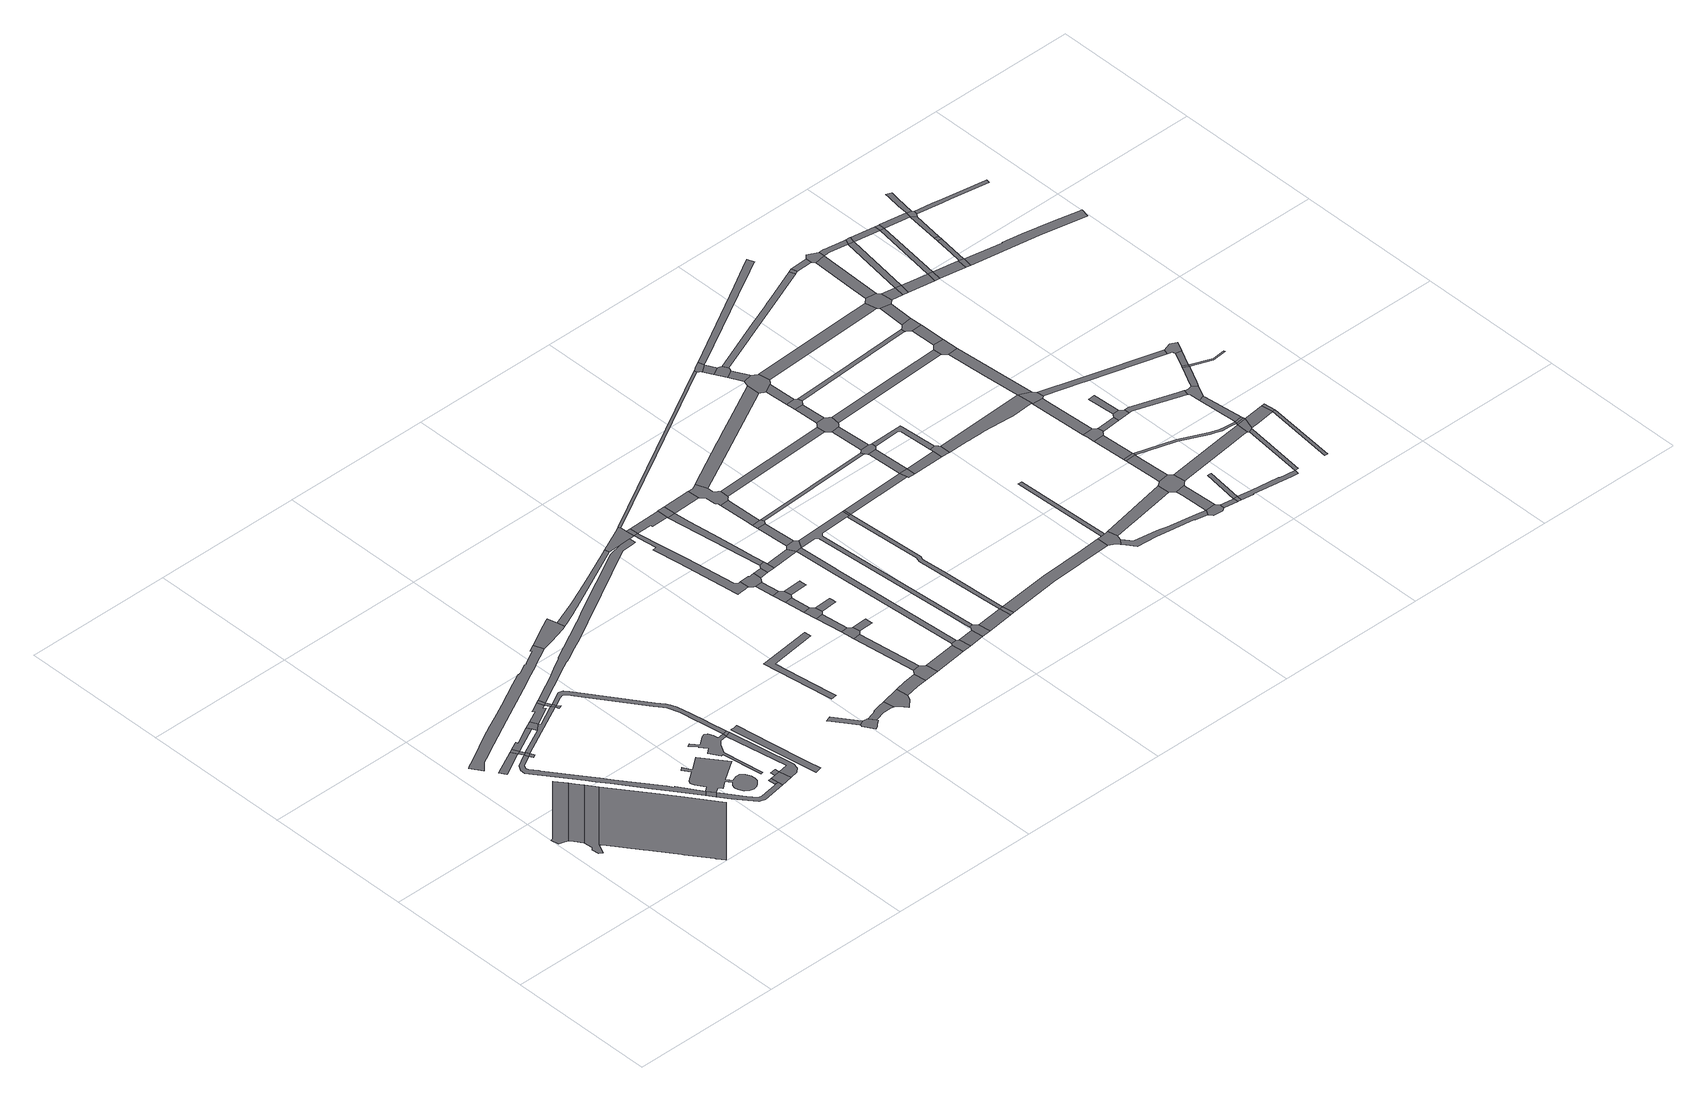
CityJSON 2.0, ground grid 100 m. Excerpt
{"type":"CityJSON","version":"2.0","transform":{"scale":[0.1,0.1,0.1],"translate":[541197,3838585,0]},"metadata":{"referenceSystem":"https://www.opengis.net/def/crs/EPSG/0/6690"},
"CityObjects":{
"road1":{"type":"Road","attributes":{"function":"2","RoadStructureAttribute.sectionType":"1"},"geometry":[{"type":"MultiSurface","lod":"1","boundaries":[[[0,1,2,3,4,5,6,7]]]}]},
"road2":{"type":"Road","attributes":{"function":"2","RoadStructureAttribute.sectionType":"1"},"geometry":[{"type":"MultiSurface","lod":"1","boundaries":[[[8,7,6,9,10,11]]]}]},
"road3":{"type":"Road","geometry":[{"type":"MultiSurface","lod":"1","boundaries":[[[11,10,12,13,14,15,16,17,18,19]]]}]},
"road4":{"type":"Road","attributes":{"function":"2"},"geometry":[{"type":"MultiSurface","lod":"1","boundaries":[[[20,21,22,19,18,23,24,25,26,27,28,29,30,31,32,33,34,35]]]}]},
"road5":{"type":"Road","attributes":{"RoadStructureAttribute.sectionType":"1"},"geometry":[{"type":"MultiSurface","lod":"1","boundaries":[[[36,37,38,39,40]]]}]},
"road6":{"type":"Road","geometry":[{"type":"MultiSurface","lod":"1","boundaries":[[[41,36,40,42]]]}]},
"road7":{"type":"Road","attributes":{"RoadStructureAttribute.sectionType":"1"},"geometry":[{"type":"MultiSurface","lod":"1","boundaries":[[[42,40,43,44]]]}]},
"road8":{"type":"Road","geometry":[{"type":"MultiSurface","lod":"1","boundaries":[[[44,43,45,46]]]}]},
"road9":{"type":"Road","geometry":[{"type":"MultiSurface","lod":"1","boundaries":[[[47,48,46,45]]]}]},
"road10":{"type":"Road","attributes":{"RoadStructureAttribute.sectionType":"1"},"geometry":[{"type":"MultiSurface","lod":"1","boundaries":[[[43,49,50,51,52,53,54,55,56,57,58,59,60,61,62,63,64,65,66,67,68,69,70,45]]]}]},
"road11":{"type":"Road","attributes":{"RoadStructureAttribute.sectionType":"1"},"geometry":[{"type":"MultiSurface","lod":"1","boundaries":[[[71,72,73,74,75,41,42,76,77]]]}]},
"road12":{"type":"Road","geometry":[{"type":"MultiSurface","lod":"1","boundaries":[[[59,58,78,79]]]}]},
"road13":{"type":"Road","geometry":[{"type":"MultiSurface","lod":"1","boundaries":[[[80,81,82,83,44,46,84]]]}]},
"road14":{"type":"Road","geometry":[{"type":"MultiSurface","lod":"1","boundaries":[[[85,71,77,83,82]]]}]},
"road15":{"type":"Road","attributes":{"RoadStructureAttribute.sectionType":"1"},"geometry":[{"type":"MultiSurface","lod":"1","boundaries":[[[86,87,88,89,90,91,92,93,94,95,96,97,98,99,100,101,102,103,104,105,106,107,108,109,110,111,112,113,114,115,116,117,118,119,120,121,122]]]}]},
"road16":{"type":"Road","attributes":{"RoadStructureAttribute.sectionType":"1"},"geometry":[{"type":"MultiSurface","lod":"1","boundaries":[[[123,124,125,126,127,128,129,130,85,82,131,132,133]]]}]},
"road17":{"type":"Road","attributes":{"RoadStructureAttribute.sectionType":"1"},"geometry":[{"type":"MultiSurface","lod":"1","boundaries":[[[134,135,136,79,78,137,138,139,140,141]]]}]},
"road18":{"type":"Road","geometry":[{"type":"MultiSurface","lod":"1","boundaries":[[[142,143,144,145,146,147,148,149,150,151,152,153,154,155,156,157,158,159,160,161,162,163,164,165,166,167,168,169,170,171,172,59,79]]]}]},
"road19":{"type":"Road","geometry":[{"type":"MultiSurface","lod":"1","boundaries":[[[173,123,133,174]]]}]},
"road20":{"type":"Road","attributes":{"RoadStructureAttribute.sectionType":"1"},"geometry":[{"type":"MultiSurface","lod":"1","boundaries":[[[174,133,80,175]]]}]},
"road21":{"type":"Road","geometry":[{"type":"MultiSurface","lod":"1","boundaries":[[[175,80,84,176]]]}]},
"road22":{"type":"Road","geometry":[{"type":"MultiSurface","lod":"1","boundaries":[[[177,178,176,84]]]}]},
"road23":{"type":"Road","geometry":[{"type":"MultiSurface","lod":"1","boundaries":[[[179,180,181,141]]]}]},
"road24":{"type":"Road","geometry":[{"type":"MultiSurface","lod":"1","boundaries":[[[182,183,179,141,140,184]]]}]},
"road25":{"type":"Road","geometry":[{"type":"MultiSurface","lod":"1","boundaries":[[[185,186,187,188,189,190,191,192,193,194,195,196,197,198,199,200,201,202,203,204,205,206]]]}]},
"road26":{"type":"Road","geometry":[{"type":"MultiSurface","lod":"1","boundaries":[[[207,208,183,182]]]}]},
"road27":{"type":"Road","attributes":{"RoadStructureAttribute.sectionType":"1"},"geometry":[{"type":"MultiSurface","lod":"1","boundaries":[[[209,210,211,212,213,214,215,216,217,218,219,220,175,176,221,222,223,224,225,226,227,228,229,230,231,232,206,233]]]}]},
"road28":{"type":"Road","attributes":{"RoadStructureAttribute.sectionType":"1"},"geometry":[{"type":"MultiSurface","lod":"1","boundaries":[[[234,235,236,237,205,238,182,184]]]}]},
"road29":{"type":"Road","geometry":[{"type":"MultiSurface","lod":"1","boundaries":[[[233,206,205,237]]]}]},
"road30":{"type":"Road","attributes":{"RoadStructureAttribute.sectionType":"1"},"geometry":[{"type":"MultiSurface","lod":"1","boundaries":[[[239,240,241,242,243,244,245,246]]]}]},
"road31":{"type":"Road","geometry":[{"type":"MultiSurface","lod":"1","boundaries":[[[247,248,249,250,251,252,86,122,253,254,255,256,257]]]}]},
"road32":{"type":"Road","geometry":[{"type":"MultiSurface","lod":"1","boundaries":[[[258,259,260,261,262,263,264]]]}]},
"road33":{"type":"Road","attributes":{"RoadStructureAttribute.sectionType":"1"},"geometry":[{"type":"MultiSurface","lod":"1","boundaries":[[[265,266,267,268,269,270,271,272,273,274,275,276,277,278,279,280,281,282,283,284,285,286,287,288,289,290,291,292,293,294,295,296,297,298,299,300,173,174]]]}]},
"road34":{"type":"Road","geometry":[{"type":"MultiSurface","lod":"1","boundaries":[[[301,302,303,264,263,304,305,306,307,308,309,310,311]]]}]},
"road35":{"type":"Road","attributes":{"RoadStructureAttribute.sectionType":"1"},"geometry":[{"type":"MultiSurface","lod":"1","boundaries":[[[312,313,314,315,311,310,316,317,318,319,320]]]}]},
"road36":{"type":"Road","attributes":{"RoadStructureAttribute.sectionType":"1"},"geometry":[{"type":"MultiSurface","lod":"1","boundaries":[[[321,322,323,324,325,257,256,326,327,328,329,330]]]}]},
"road37":{"type":"Road","geometry":[{"type":"MultiSurface","lod":"1","boundaries":[[[331,312,320,332,333,334,335,336,337]]]}]},
"road38":{"type":"Road","geometry":[{"type":"MultiSurface","lod":"1","boundaries":[[[338,339,340,341,342,343,344,345,346]]]}]},
"road39":{"type":"Road","attributes":{"RoadStructureAttribute.sectionType":"1"},"geometry":[{"type":"MultiSurface","lod":"1","boundaries":[[[347,348,331,337,349,350]]]}]},
"road40":{"type":"Road","geometry":[{"type":"MultiSurface","lod":"1","boundaries":[[[351,352,347,350,353,354]]]}]},
"road41":{"type":"Road","attributes":{"RoadStructureAttribute.sectionType":"1"},"geometry":[{"type":"MultiSurface","lod":"1","boundaries":[[[355,356,352,351]]]}]},
"road42":{"type":"Road","geometry":[{"type":"MultiSurface","lod":"1","boundaries":[[[357,358,356,355,359,360]]]}]},
"road43":{"type":"Road","attributes":{"RoadStructureAttribute.sectionType":"1"},"geometry":[{"type":"MultiSurface","lod":"1","boundaries":[[[361,362,358,357]]]}]},
"road44":{"type":"Road","geometry":[{"type":"MultiSurface","lod":"1","boundaries":[[[363,364,321,330,284,283,365,366,367,368,369]]]}]},
"road45":{"type":"Road","geometry":[{"type":"MultiSurface","lod":"1","boundaries":[[[370,371,362,361,372,373]]]}]},
"road46":{"type":"Road","attributes":{"RoadStructureAttribute.sectionType":"1"},"geometry":[{"type":"MultiSurface","lod":"1","boundaries":[[[374,375,371,370]]]}]},
"road47":{"type":"Road","attributes":{"RoadStructureAttribute.sectionType":"1"},"geometry":[{"type":"MultiSurface","lod":"1","boundaries":[[[376,354,353,377]]]}]},
"road48":{"type":"Road","geometry":[{"type":"MultiSurface","lod":"1","boundaries":[[[378,379,375,374,380,381]]]}]},
"road49":{"type":"Road","geometry":[{"type":"MultiSurface","lod":"1","boundaries":[[[382,383,384,360,359]]]}]},
"road50":{"type":"Road","attributes":{"RoadStructureAttribute.sectionType":"1"},"geometry":[{"type":"MultiSurface","lod":"1","boundaries":[[[385,386,387,388,389,390,391,392,366,393,394,395,396,397,398,399,400,401,402,403,404,405,406,407]]]}]},
"road51":{"type":"Road","attributes":{"RoadStructureAttribute.sectionType":"1"},"geometry":[{"type":"MultiSurface","lod":"1","boundaries":[[[408,409,379,378]]]}]},
"road52":{"type":"Road","geometry":[{"type":"MultiSurface","lod":"1","boundaries":[[[410,411,407,406,412,413,409,408,414,415]]]}]},
"road53":{"type":"Road","geometry":[{"type":"MultiSurface","lod":"1","boundaries":[[[416,417,418,373,372]]]}]},
"road54":{"type":"Road","geometry":[{"type":"MultiSurface","lod":"1","boundaries":[[[419,367,366,392]]]}]},
"road55":{"type":"Road","geometry":[{"type":"MultiSurface","lod":"1","boundaries":[[[420,421,422,381,380]]]}]},
"road56":{"type":"Road","attributes":{"RoadStructureAttribute.sectionType":"1"},"geometry":[{"type":"MultiSurface","lod":"1","boundaries":[[[423,415,414,424]]]}]},
"road57":{"type":"Road","geometry":[{"type":"MultiSurface","lod":"1","boundaries":[[[425,426,376,377,427,428]]]}]},
"road58":{"type":"Road","geometry":[{"type":"MultiSurface","lod":"1","boundaries":[[[429,430,431,432,433,423,424,434,435]]]}]},
"road59":{"type":"Road","attributes":{"RoadStructureAttribute.sectionType":"1"},"geometry":[{"type":"MultiSurface","lod":"1","boundaries":[[[436,437,419,392,438,439,440,441]]]}]},
"road60":{"type":"Road","attributes":{"RoadStructureAttribute.sectionType":"1"},"geometry":[{"type":"MultiSurface","lod":"1","boundaries":[[[442,428,427,443]]]}]},
"road61":{"type":"Road","attributes":{"RoadStructureAttribute.sectionType":"1"},"geometry":[{"type":"MultiSurface","lod":"1","boundaries":[[[444,445,446,447,448,449,450,451,431,430]]]}]},
"road62":{"type":"Road","attributes":{"RoadStructureAttribute.sectionType":"1"},"geometry":[{"type":"MultiSurface","lod":"1","boundaries":[[[452,453,454,455,456,426,425]]]}]},
"road63":{"type":"Road","attributes":{"RoadStructureAttribute.sectionType":"1"},"geometry":[{"type":"MultiSurface","lod":"1","boundaries":[[[457,458,435,434,455]]]}]},
"road64":{"type":"Road","geometry":[{"type":"MultiSurface","lod":"1","boundaries":[[[459,460,461,462,463,442,443,464,465]]]}]},
"road65":{"type":"Road","geometry":[{"type":"MultiSurface","lod":"1","boundaries":[[[466,436,441,449,448]]]}]},
"road66":{"type":"Road","geometry":[{"type":"MultiSurface","lod":"1","boundaries":[[[467,468,457,455,454,469]]]}]},
"road67":{"type":"Road","attributes":{"RoadStructureAttribute.sectionType":"1"},"geometry":[{"type":"MultiSurface","lod":"1","boundaries":[[[470,465,464,471]]]}]},
"road68":{"type":"Road","attributes":{"RoadStructureAttribute.sectionType":"1"},"geometry":[{"type":"MultiSurface","lod":"1","boundaries":[[[472,466,448,473,474]]]}]},
"road69":{"type":"Road","attributes":{"RoadStructureAttribute.sectionType":"1"},"geometry":[{"type":"MultiSurface","lod":"1","boundaries":[[[475,476,468,467]]]}]},
"road70":{"type":"Road","attributes":{"RoadStructureAttribute.sectionType":"1"},"geometry":[{"type":"MultiSurface","lod":"1","boundaries":[[[477,469,454,478,479,461,460,480,481,482,483,484]]]}]},
"road71":{"type":"Road","geometry":[{"type":"MultiSurface","lod":"1","boundaries":[[[485,486,487,476,475,488,489]]]}]},
"road72":{"type":"Road","attributes":{"RoadStructureAttribute.sectionType":"1"},"geometry":[{"type":"MultiSurface","lod":"1","boundaries":[[[490,491,492,493,487,486]]]}]},
"road73":{"type":"Road","geometry":[{"type":"MultiSurface","lod":"1","boundaries":[[[494,470,471,495]]]}]},
"road74":{"type":"Road","geometry":[{"type":"MultiSurface","lod":"1","boundaries":[[[496,497,498,472,474,499,500,501,502,503,492,491,504,505,506,507,508,509,510]]]}]},
"road75":{"type":"Road","attributes":{"RoadStructureAttribute.sectionType":"1"},"geometry":[{"type":"MultiSurface","lod":"1","boundaries":[[[511,512,513,514,515,484,483,516,517,470,494]]]}]},
"road76":{"type":"Road","attributes":{"RoadStructureAttribute.sectionType":"1"},"geometry":[{"type":"MultiSurface","lod":"1","boundaries":[[[518,519,363,369,520,521,522]]]}]},
"road77":{"type":"Road","geometry":[{"type":"MultiSurface","lod":"1","boundaries":[[[523,477,484,515]]]}]},
"road78":{"type":"Road","attributes":{"RoadStructureAttribute.sectionType":"1"},"geometry":[{"type":"MultiSurface","lod":"1","boundaries":[[[524,485,489,525]]]}]},
"road79":{"type":"Road","attributes":{"RoadStructureAttribute.sectionType":"1"},"geometry":[{"type":"MultiSurface","lod":"1","boundaries":[[[526,527,528,529,494,495,530,531,532]]]}]},
"road80":{"type":"Road","attributes":{"RoadStructureAttribute.sectionType":"1"},"geometry":[{"type":"MultiSurface","lod":"1","boundaries":[[[533,507,506,534]]]}]},
"road81":{"type":"Road","attributes":{"RoadStructureAttribute.sectionType":"1"},"geometry":[{"type":"MultiSurface","lod":"1","boundaries":[[[535,523,515,536,537]]]}]},
"road82":{"type":"Road","attributes":{"RoadStructureAttribute.sectionType":"1"},"geometry":[{"type":"MultiSurface","lod":"1","boundaries":[[[538,539,540,541,542,543,544,496,510,545,546,547]]]}]},
"road83":{"type":"Road","geometry":[{"type":"MultiSurface","lod":"1","boundaries":[[[548,535,537,549,550]]]}]},
"road84":{"type":"Road","attributes":{"RoadStructureAttribute.sectionType":"1"},"geometry":[{"type":"MultiSurface","lod":"1","boundaries":[[[551,552,553,554,535,548]]]}]},
"road85":{"type":"Road","geometry":[{"type":"MultiSurface","lod":"1","boundaries":[[[555,556,557,558,526,532,559,560,561,562,563]]]}]},
"road86":{"type":"Road","geometry":[{"type":"MultiSurface","lod":"1","boundaries":[[[564,565,566,567,524,525,568,553,552,569,570,571]]]}]},
"road87":{"type":"Road","attributes":{"RoadStructureAttribute.sectionType":"1"},"geometry":[{"type":"MultiSurface","lod":"1","boundaries":[[[572,573,574,575,566,565]]]}]},
"road88":{"type":"Road","attributes":{"RoadStructureAttribute.sectionType":"1"},"geometry":[{"type":"MultiSurface","lod":"1","boundaries":[[[576,548,550,577]]]}]},
"road89":{"type":"Road","geometry":[{"type":"MultiSurface","lod":"1","boundaries":[[[578,579,580,581,582,583,533,534,584,585,574,573,586,587,588,589]]]}]},
"road90":{"type":"Road","attributes":{"RoadStructureAttribute.sectionType":"1"},"geometry":[{"type":"MultiSurface","lod":"1","boundaries":[[[590,591,558,557]]]}]},
"road91":{"type":"Road","attributes":{"RoadStructureAttribute.sectionType":"1"},"geometry":[{"type":"MultiSurface","lod":"1","boundaries":[[[592,593,581,580]]]}]},
"road92":{"type":"Road","attributes":{"RoadStructureAttribute.sectionType":"1"},"geometry":[{"type":"MultiSurface","lod":"1","boundaries":[[[594,595,596,571,570,597,598,599,600]]]}]},
"road93":{"type":"Road","geometry":[{"type":"MultiSurface","lod":"1","boundaries":[[[601,602,603,593,592,604,605,606]]]}]},
"road94":{"type":"Road","geometry":[{"type":"MultiSurface","lod":"1","boundaries":[[[607,608,609,518,522,610,611,612,613,614]]]}]},
"road95":{"type":"Road","attributes":{"RoadStructureAttribute.sectionType":"1"},"geometry":[{"type":"MultiSurface","lod":"1","boundaries":[[[614,613,615,616]]]}]},
"road96":{"type":"Road","attributes":{"RoadStructureAttribute.sectionType":"1"},"geometry":[{"type":"MultiSurface","lod":"1","boundaries":[[[617,618,619,603,602]]]}]},
"road97":{"type":"Road","geometry":[{"type":"MultiSurface","lod":"1","boundaries":[[[620,621,616,615,622,623,624,625,626]]]}]},
"road98":{"type":"Road","geometry":[{"type":"MultiSurface","lod":"1","boundaries":[[[627,628,600,599,629,576,577,630,631,632,633]]]}]},
"road99":{"type":"Road","attributes":{"RoadStructureAttribute.sectionType":"1"},"geometry":[{"type":"MultiSurface","lod":"1","boundaries":[[[634,635,623,622,636,637]]]}]},
"road100":{"type":"Road","geometry":[{"type":"MultiSurface","lod":"1","boundaries":[[[637,636,638,538,547,639,640,619,618,641,642,643]]]}]},
"road101":{"type":"Road","attributes":{"RoadStructureAttribute.sectionType":"1"},"geometry":[{"type":"MultiSurface","lod":"1","boundaries":[[[644,645,646,647,648,649,561,560,650,651,652,653,654,655,656,657]]]}]},
"road102":{"type":"Road","attributes":{"RoadStructureAttribute.sectionType":"1"},"geometry":[{"type":"MultiSurface","lod":"1","boundaries":[[[658,555,563,659,660,661]]]}]},
"road103":{"type":"Road","geometry":[{"type":"MultiSurface","lod":"1","boundaries":[[[662,657,656,663,664,665,666,667,668,669]]]}]},
"road104":{"type":"Road","attributes":{"RoadStructureAttribute.sectionType":"1"},"geometry":[{"type":"MultiSurface","lod":"1","boundaries":[[[670,671,672,673,674,633,632,675,676,677,678,679,680,681,682,683]]]}]},
"road105":{"type":"Road","attributes":{"RoadStructureAttribute.sectionType":"1"},"geometry":[{"type":"MultiSurface","lod":"1","boundaries":[[[684,685,589,588,686,687,688]]]}]},
"road106":{"type":"Road","attributes":{"RoadStructureAttribute.sectionType":"1"},"geometry":[{"type":"MultiSurface","lod":"1","boundaries":[[[689,690,691,692,693,694,657,662]]]}]},
"road107":{"type":"Road","geometry":[{"type":"MultiSurface","lod":"1","boundaries":[[[695,696,697,698,658,661,699,692,691,700,701,702,703]]]}]},
"road108":{"type":"Road","attributes":{"RoadStructureAttribute.sectionType":"1"},"geometry":[{"type":"MultiSurface","lod":"1","boundaries":[[[704,705,606,605,706,707]]]}]},
"road109":{"type":"Road","attributes":{"RoadStructureAttribute.sectionType":"1"},"geometry":[{"type":"MultiSurface","lod":"1","boundaries":[[[669,668,708,709]]]}]},
"road110":{"type":"Road","attributes":{"RoadStructureAttribute.sectionType":"1"},"geometry":[{"type":"MultiSurface","lod":"1","boundaries":[[[710,711,712,713,714,715,716,698,697]]]}]},
"road111":{"type":"Road","attributes":{"RoadStructureAttribute.sectionType":"1"},"geometry":[{"type":"MultiSurface","lod":"1","boundaries":[[[717,718,719,720,607,614,721,722,723,724,725,726,727,728,729,730]]]}]},
"road112":{"type":"Road","geometry":[{"type":"MultiSurface","lod":"1","boundaries":[[[709,708,731,732,733]]]}]},
"road113":{"type":"Road","geometry":[{"type":"MultiSurface","lod":"1","boundaries":[[[734,735,714,713,736]]]}]},
"road114":{"type":"Road","attributes":{"RoadStructureAttribute.sectionType":"1"},"geometry":[{"type":"MultiSurface","lod":"1","boundaries":[[[737,738,739,740,741,626,625,742,743]]]}]},
"road115":{"type":"Road","attributes":{"RoadStructureAttribute.sectionType":"1"},"geometry":[{"type":"MultiSurface","lod":"1","boundaries":[[[744,745,746,747,643,642,748,749,750]]]}]},
"road116":{"type":"Road","attributes":{"RoadStructureAttribute.sectionType":"1"},"geometry":[{"type":"MultiSurface","lod":"1","boundaries":[[[751,752,735,734]]]}]},
"road117":{"type":"Road","geometry":[{"type":"MultiSurface","lod":"1","boundaries":[[[753,754,755,756,709,733]]]}]},
"road118":{"type":"Road","geometry":[{"type":"MultiSurface","lod":"1","boundaries":[[[757,758,759,760,761,752,751,762,763,764,765]]]}]},
"road119":{"type":"Road","attributes":{"RoadStructureAttribute.sectionType":"1"},"geometry":[{"type":"MultiSurface","lod":"1","boundaries":[[[766,759,758,767,768]]]}]},
"road120":{"type":"Road","attributes":{"RoadStructureAttribute.sectionType":"1"},"geometry":[{"type":"MultiSurface","lod":"1","boundaries":[[[769,770,771,772,733,732,773,774,775,776,777]]]}]},
"road121":{"type":"Road","attributes":{"RoadStructureAttribute.sectionType":"1"},"geometry":[{"type":"MultiSurface","lod":"1","boundaries":[[[778,779,765,764,780,781]]]}]},
"road122":{"type":"Road","geometry":[{"type":"MultiSurface","lod":"1","boundaries":[[[670,683,766,768,782,783,784]]]}]},
"road123":{"type":"Road","attributes":{"RoadStructureAttribute.sectionType":"1"},"geometry":[{"type":"MultiSurface","lod":"1","boundaries":[[[785,786,787,670,784]]]}]},
"road124":{"type":"Road","attributes":{"RoadStructureAttribute.sectionType":"1"},"geometry":[{"type":"MultiSurface","lod":"1","boundaries":[[[788,789,790,791,703,702,792,793,794,795]]]}]},
"road125":{"type":"Road","attributes":{"RoadStructureAttribute.sectionType":"1"},"geometry":[{"type":"MultiSurface","lod":"1","boundaries":[[[796,797,798,799,800,736,713,801,802,803,804,805,806,807,808,809]]]}]},
"road126":{"type":"Road","geometry":[{"type":"MultiSurface","lod":"1","boundaries":[[[810,811,778,781,812,813]]]}]},
"road127":{"type":"Road","geometry":[{"type":"MultiSurface","lod":"1","boundaries":[[[814,815,816,684,688,817,818,786,785,819]]]}]},
"road128":{"type":"Road","geometry":[{"type":"MultiSurface","lod":"1","boundaries":[[[820,821,811,810]]]}]},
"road129":{"type":"Road","attributes":{"RoadStructureAttribute.sectionType":"1"},"geometry":[{"type":"MultiSurface","lod":"1","boundaries":[[[822,823,814,819]]]}]},
"road130":{"type":"Road","geometry":[{"type":"MultiSurface","lod":"1","boundaries":[[[824,825,826,827,828,829,830,704,707,831,832,823,822]]]}]},
"road131":{"type":"Road","attributes":{"RoadStructureAttribute.sectionType":"1"},"geometry":[{"type":"MultiSurface","lod":"1","boundaries":[[[833,827,826,834]]]}]},
"road132":{"type":"Road","attributes":{"RoadStructureAttribute.sectionType":"1"},"geometry":[{"type":"MultiSurface","lod":"1","boundaries":[[[835,836,837,777,838]]]}]},
"road133":{"type":"Road","geometry":[{"type":"MultiSurface","lod":"1","boundaries":[[[839,737,743,840,841]]]}]},
"road134":{"type":"Road","geometry":[{"type":"MultiSurface","lod":"1","boundaries":[[[842,843,844,744,750,845,833,834,846,847,848,849,850]]]}]},
"road135":{"type":"Road","attributes":{"RoadStructureAttribute.sectionType":"1"},"geometry":[{"type":"MultiSurface","lod":"1","boundaries":[[[851,852,813,812,853,854,855,856]]]}]},
"road136":{"type":"Road","attributes":{"RoadStructureAttribute.sectionType":"1"},"geometry":[{"type":"MultiSurface","lod":"1","boundaries":[[[857,839,841,858]]]}]},
"road137":{"type":"Road"},
"road138":{"type":"Road","attributes":{"RoadStructureAttribute.sectionType":"1"},"geometry":[{"type":"MultiSurface","lod":"1","boundaries":[[[859,783,782,860,861,862,863]]]}]},
"road139":{"type":"Road","geometry":[{"type":"MultiSurface","lod":"1","boundaries":[[[864,788,795,865,837,836,866]]]}]},
"road140":{"type":"Road","attributes":{"RoadStructureAttribute.sectionType":"1"},"geometry":[{"type":"MultiSurface","lod":"1","boundaries":[[[867,868,869,870,842,850]]]}]},
"road141":{"type":"Road","attributes":{"RoadStructureAttribute.sectionType":"1"},"geometry":[{"type":"MultiSurface","lod":"1","boundaries":[[[849,848,871,872]]]}]},
"road142":{"type":"Road","geometry":[{"type":"MultiSurface","lod":"1","boundaries":[[[873,808,874,788,864]]]}]},
"road143":{"type":"Road","geometry":[{"type":"MultiSurface","lod":"1","boundaries":[[[875,876,809,808,873]]]}]},
"road144":{"type":"Road","attributes":{"RoadStructureAttribute.sectionType":"1"},"geometry":[{"type":"MultiSurface","lod":"1","boundaries":[[[877,878,879,880,881,876,875]]]}]},
"road145":{"type":"Road","geometry":[{"type":"MultiSurface","lod":"1","boundaries":[[[872,871,882,883]]]}]},
"road146":{"type":"Road","geometry":[{"type":"MultiSurface","lod":"1","boundaries":[[[884,857,858,885,869,868,886]]]}]},
"road147":{"type":"Road","attributes":{"RoadStructureAttribute.sectionType":"1"},"geometry":[{"type":"MultiSurface","lod":"1","boundaries":[[[887,888,889,890]]]}]},
"road148":{"type":"Road","attributes":{"RoadStructureAttribute.sectionType":"1"},"geometry":[{"type":"MultiSurface","lod":"1","boundaries":[[[891,892,893,864,866,894,895,896,888]]]}]},
"road149":{"type":"Road","geometry":[{"type":"MultiSurface","lod":"1","boundaries":[[[897,898,856,855,899,900,879,878,901,902,903]]]}]},
"road150":{"type":"Road","attributes":{"RoadStructureAttribute.sectionType":"1"},"geometry":[{"type":"MultiSurface","lod":"1","boundaries":[[[904,905,883,882,906,907]]]}]},
"road151":{"type":"Road","attributes":{"RoadStructureAttribute.sectionType":"1"},"geometry":[{"type":"MultiSurface","lod":"1","boundaries":[[[908,909,872,883,910,911]]]}]},
"road152":{"type":"Road","geometry":[{"type":"MultiSurface","lod":"1","boundaries":[[[912,891,888,887,913]]]}]},
"road153":{"type":"Road","attributes":{"RoadStructureAttribute.sectionType":"1"},"geometry":[{"type":"MultiSurface","lod":"1","boundaries":[[[914,915,916,917,886,868,918,919,920,921,922,908,923]]]}]},
"road154":{"type":"Road","attributes":{"RoadStructureAttribute.sectionType":"1"},"geometry":[{"type":"MultiSurface","lod":"1","boundaries":[[[924,925,926,927,928,903,902,929,930,931,932,933]]]}]},
"road155":{"type":"Road","geometry":[{"type":"MultiSurface","lod":"1","boundaries":[[[907,906,934,935]]]}]},
"road156":{"type":"Road","geometry":[{"type":"MultiSurface","lod":"1","boundaries":[[[936,924,933,937]]]}]},
"road157":{"type":"Road","geometry":[{"type":"MultiSurface","lod":"1","boundaries":[[[908,911,938,923]]]}]},
"road158":{"type":"Road","attributes":{"RoadStructureAttribute.sectionType":"1"},"geometry":[{"type":"MultiSurface","lod":"1","boundaries":[[[939,936,937,940]]]}]},
"road159":{"type":"Road","attributes":{"RoadStructureAttribute.sectionType":"1"},"geometry":[{"type":"MultiSurface","lod":"1","boundaries":[[[935,934,941,942]]]}]},
"road160":{"type":"Road","attributes":{"RoadStructureAttribute.sectionType":"1"},"geometry":[{"type":"MultiSurface","lod":"1","boundaries":[[[943,907,935,944]]]}]},
"road161":{"type":"Road","geometry":[{"type":"MultiSurface","lod":"1","boundaries":[[[945,946,947,863,862,948,949,950,939,940,951,952]]]}]},
"road162":{"type":"Road","attributes":{"RoadStructureAttribute.sectionType":"1"},"geometry":[{"type":"MultiSurface","lod":"1","boundaries":[[[953,938,911,943,954]]]}]},
"road163":{"type":"Road","attributes":{"RoadStructureAttribute.sectionType":"1"},"geometry":[{"type":"MultiSurface","lod":"1","boundaries":[[[955,937,933,956,957,958]]]}]},
"road164":{"type":"Road","geometry":[{"type":"MultiSurface","lod":"1","boundaries":[[[959,942,941,960,961,962,963]]]}]},
"road165":{"type":"Road","geometry":[{"type":"MultiSurface","lod":"1","boundaries":[[[954,943,944,964]]]}]},
"road166":{"type":"Road","attributes":{"RoadStructureAttribute.sectionType":"1"},"geometry":[{"type":"MultiSurface","lod":"1","boundaries":[[[965,966,963,962,967,968]]]}]},
"road167":{"type":"Road","geometry":[{"type":"MultiSurface","lod":"1","boundaries":[[[969,965,968,970]]]}]},
"road168":{"type":"Road","attributes":{"RoadStructureAttribute.sectionType":"1"},"geometry":[{"type":"MultiSurface","lod":"1","boundaries":[[[971,964,944,972,973,974]]]}]},
"road169":{"type":"Road","attributes":{"RoadStructureAttribute.sectionType":"1"},"geometry":[{"type":"MultiSurface","lod":"1","boundaries":[[[973,975,969,970,976]]]}]},
"road170":{"type":"Road","geometry":[{"type":"MultiSurface","lod":"1","boundaries":[[[974,973,976,977,978,979,980,981]]]}]},
"road171":{"type":"Road","attributes":{"RoadStructureAttribute.sectionType":"1"},"geometry":[{"type":"MultiSurface","lod":"1","boundaries":[[[982,983,984,985,974,981,986,987,988,989,990]]]}]},
"road172":{"type":"Road","attributes":{"RoadStructureAttribute.sectionType":"1"},"geometry":[{"type":"MultiSurface","lod":"1","boundaries":[[[991,992,993,994,995,996,961,960,997,998,999]]]}]},
"road173":{"type":"Road","attributes":{"RoadStructureAttribute.sectionType":"1"},"geometry":[{"type":"MultiSurface","lod":"1","boundaries":[[[1000,1001,1002,1003,979,978,1004,1005,1006,1007,1008,1009]]]}]}
},
"vertices":[
[369,1182,0],[19,811,0],[15,810,0],[5,808,0],[12,757,0],[41,748,0],[71,738,0],[422,1110,0],
[443,1080,0],[79,728,0],[124,666,0],[474,1037,0],
[128,603,0],[118,591,0],[115,590,0],[121,541,0],[126,538,0],[142,526,0],[173,599,0],[523,970,0],
[900,448,0],[799,590,0],[701,725,0],[180,589,0],[185,584,0],[188,579,0],[326,390,0],[344,365,0],[359,345,0],[456,211,0],[463,201,0],[566,57,0],[569,52,0],[573,46,0],[603,4,0],[954,375,0],
[370,1533,0],[196,1444,0],[195,1444,0],[221,1402,0],[390,1493,0],
[393,1545,0],[414,1503,0],
[410,1461,0],[429,1474,0],
[420,1436,0],[442,1449,0],
[433,1409,0],[455,1421,0],
[385,1448,0],[323,1410,0],[303,1377,0],[303,1342,0],[507,1060,0],[541,1014,0],[593,942,0],[732,749,0],[791,667,0],[910,499,0],[936,526,0],[839,677,0],[832,673,0],[806,710,0],[628,955,0],[581,1020,0],[550,1062,0],[379,1298,0],[376,1306,0],[341,1353,0],[336,1370,0],[343,1390,0],
[584,1628,0],[456,1561,0],[455,1565,0],[451,1574,0],[443,1570,0],[464,1529,0],[598,1600,0],
[945,451,0],[972,479,0],
[812,1670,0],[666,1593,0],[658,1608,0],[614,1568,0],[828,1650,0],
[635,1654,0],
[1109,2130,0],[1066,2106,0],[1070,2096,0],[974,2042,0],[975,2039,0],[963,2033,0],[959,2040,0],[887,2001,0],[885,2002,0],[876,1997,0],[873,2001,0],[866,1997,0],[790,1958,0],[707,1914,0],[618,1868,0],[543,1829,0],[464,1788,0],[441,1777,0],[352,1731,0],[275,1688,0],[138,1612,0],[123,1604,0],[101,1591,0],[150,1516,0],[169,1535,0],[171,1537,0],[177,1544,0],[198,1564,0],[206,1570,0],[230,1583,0],[348,1647,0],[543,1752,0],[805,1888,0],[922,1949,0],[997,1988,0],[996,1990,0],[1135,2065,0],
[776,1747,0],[713,1714,0],[708,1712,0],[707,1711,0],[712,1704,0],[717,1696,0],[716,1696,0],[701,1688,0],[782,1675,0],[772,1692,0],[792,1702,0],
[1139,276,0],[1114,281,0],[1071,335,0],[998,377,0],[1094,253,0],[1134,241,0],[1290,269,0],[1286,300,0],
[1004,500,0],[1024,477,0],[1074,515,0],[1099,478,0],[1082,458,0],[1075,435,0],[1080,410,0],[1095,380,0],[1123,361,0],[1148,354,0],[1173,359,0],[1193,374,0],[1212,397,0],[1217,422,0],[1217,449,0],[1199,481,0],[1176,501,0],[1149,503,0],[1129,496,0],[1114,488,0],[1089,528,0],[1223,617,0],[1099,780,0],[1012,715,0],[981,772,0],[962,754,0],[994,704,0],[930,656,0],[920,636,0],[930,611,0],[966,549,0],
[799,1759,0],[814,1715,0],
[832,1680,0],
[843,1658,0],
[838,1625,0],[860,1635,0],
[1282,354,0],[1260,352,0],[1263,307,0],
[1355,368,0],[1315,358,0],[1371,283,0],
[1311,820,0],[1303,855,0],[1290,887,0],[1273,895,0],[1250,887,0],[1193,846,0],[1155,896,0],[1135,881,0],[1178,839,0],[1173,834,0],[1206,789,0],[1171,761,0],[1217,692,0],[1229,699,0],[1267,422,0],[1282,425,0],[1244,704,0],[1279,765,0],[1301,790,0],[1324,795,0],[1353,800,0],[1356,828,0],
[1352,396,0],[1313,390,0],
[1366,957,0],[1363,974,0],[1346,1083,0],[1327,1178,0],[1314,1220,0],[1299,1242,0],[1263,1292,0],[980,1694,0],[957,1721,0],[932,1731,0],[928,1730,0],[912,1723,0],[905,1688,0],[927,1696,0],[928,1695,0],[952,1679,0],[975,1649,0],[1237,1274,0],[1269,1228,0],[1282,1210,0],[1308,1132,0],[1324,1020,0],[1330,982,0],[1333,966,0],[1386,835,0],
[1421,294,0],[1451,322,0],[1463,362,0],[1390,809,0],[1425,379,0],
[1533,332,0],[1496,584,0],[1461,827,0],[1437,825,0],[1413,824,0],[1414,822,0],[1504,220,0],[1549,231,0],
[1329,2248,0],[1313,2240,0],[1310,2238,0],[1270,2217,0],[1200,2179,0],[1120,2136,0],[1168,2074,0],[1211,2086,0],[1329,2120,0],[1355,2131,0],[1345,2182,0],
[2004,375,0],[1894,523,0],[1876,516,0],[1859,508,0],[1861,505,0],[1970,354,0],[2007,372,0],
[946,1786,0],[1001,1818,0],[1102,1873,0],[1107,1875,0],[1154,1899,0],[1155,1897,0],[1197,1918,0],[1231,1936,0],[1342,1994,0],[1393,2021,0],[1430,2040,0],[1471,2064,0],[1474,2066,0],[1516,2090,0],[2052,2391,0],[2119,2395,0],[2154,2397,0],[2154,2416,0],[2153,2443,0],[2083,2438,0],[1983,2416,0],[1515,2160,0],[1468,2132,0],[1430,2112,0],[1368,2078,0],[1332,2058,0],[1306,2044,0],[1254,2016,0],[1195,1985,0],[1169,1971,0],[1136,1953,0],[1137,1950,0],[1079,1916,0],[1073,1912,0],[978,1854,0],[918,1821,0],
[2038,366,0],[2031,363,0],[2023,366,0],[1970,341,0],[1970,338,0],[2014,267,0],[2033,279,0],[2041,286,0],[2074,314,0],[2069,321,0],[2042,362,0],
[2208,413,0],[2160,402,0],[2114,391,0],[2117,386,0],[2150,345,0],[2152,343,0],[2200,343,0],[2212,342,0],[2219,340,0],
[1983,2466,0],[1952,2452,0],[1723,2345,0],[1626,2300,0],[1514,2248,0],[1375,2139,0],[1463,2178,0],[1514,2203,0],[1527,2208,0],[1990,2436,0],
[2335,441,0],[2221,338,0],[2232,332,0],[2244,325,0],[2279,276,0],[2328,325,0],[2347,361,0],
[2012,631,0],[2051,636,0],[2044,685,0],[2017,897,0],[1991,1074,0],[2309,1118,0],[2305,1162,0],[1944,1119,0],[2004,679,0],
[2499,468,0],[2414,458,0],[2442,378,0],[2509,386,0],
[2573,505,0],[2523,499,0],[2614,399,0],[2604,481,0],
[2519,937,0],[2470,931,0],
[2508,1028,0],[2459,1022,0],[2538,959,0],[2532,1008,0],
[2486,1210,0],[2436,1204,0],
[2177,2561,0],[2138,2539,0],[2181,2444,0],[2189,2444,0],[2184,2503,0],[2184,2507,0],[2181,2546,0],
[2474,1301,0],[2425,1295,0],[2504,1232,0],[2498,1281,0],
[2458,1435,0],[2408,1429,0],
[2831,508,0],[2841,427,0],
[2446,1527,0],[2397,1520,0],[2476,1457,0],[2470,1507,0],
[2638,964,0],[2637,989,0],[2635,1014,0],
[2330,1735,0],[2311,1752,0],[2268,2104,0],[2240,2288,0],[2222,2411,0],[2221,2418,0],[2219,2434,0],[2217,2445,0],[2192,2426,0],[2194,2414,0],[2195,2408,0],[2211,2286,0],[2206,2285,0],[2184,2281,0],[2184,2280,0],[2208,2096,0],[2253,1727,0],[2257,1693,0],[2261,1666,0],[2289,1668,0],[2308,1670,0],[2349,1674,0],[2344,1737,0],
[2431,1653,0],[2381,1648,0],
[2415,1735,0],[2414,1743,0],[2362,1663,0],[2372,1655,0],[2456,1684,0],[2452,1738,0],
[2617,1238,0],[2616,1262,0],[2614,1287,0],
[2215,2504,0],
[2599,1464,0],[2597,1488,0],[2595,1513,0],
[2512,1745,0],[2516,1690,0],
[2878,526,0],[2841,523,0],[2903,435,0],[2893,516,0],
[2565,1761,0],[2564,1774,0],[2529,1768,0],[2527,1765,0],[2526,1763,0],[2570,1695,0],[2567,1749,0],
[2437,2511,0],[2436,2511,0],[2321,2447,0],[2321,2432,0],[2417,2435,0],[2437,2434,0],
[3002,529,0],[3012,448,0],
[2550,1899,0],[2550,1904,0],[2528,2107,0],[2503,2319,0],[2490,2431,0],[2438,2428,0],[2480,2106,0],[2510,1898,0],
[2819,1446,0],[2819,1449,0],[2802,1719,0],[2761,1714,0],[2779,1446,0],
[2734,1766,0],[2585,1751,0],
[3048,554,0],[3040,562,0],[3012,560,0],[3013,547,0],[3012,546,0],[3075,456,0],[3065,537,0],
[2487,2513,0],
[2813,1795,0],[2753,1789,0],[2833,1775,0],
[3247,560,0],[3257,478,0],
[2681,2519,0],[2504,2432,0],[2683,2438,0],
[2799,2014,0],[2742,2012,0],
[3192,1793,0],[2917,1726,0],[2931,1713,0],[2961,1716,0],[2975,1730,0],[3176,1742,0],[3179,1742,0],[3195,1743,0],
[2805,2057,0],[2798,2057,0],[2740,2054,0],[2807,2026,0],[2813,2035,0],
[2798,2109,0],[2791,2309,0],[2729,2305,0],[2738,2109,0],
[3273,562,0],[3283,481,0],
[2751,2539,0],[2728,2527,0],[2715,2520,0],[2715,2411,0],[2718,2341,0],[2718,2331,0],[2725,2331,0],[2728,2331,0],[2799,2319,0],[2807,2327,0],[2814,2335,0],[2815,2396,0],[2804,2405,0],[2780,2421,0],[2778,2463,0],
[3244,997,0],[3232,1177,0],[3233,1181,0],[3241,1204,0],[3209,1744,0],[3216,1209,0],[3204,1176,0],
[3437,3273,0],[2179,2562,0],[2184,2548,0],[2768,2877,0],[3442,3256,0],
[3206,1794,0],
[3622,2100,0],[3630,2078,0],
[4073,628,0],[3944,621,0],[3629,603,0],[3280,563,0],[3489,507,0],[3637,525,0],[4075,550,0],
[3599,2433,0],[3602,2374,0],
[3657,1816,0],[3214,1744,0],[3668,1765,0],
[3566,2969,0],[3286,2821,0],[3195,2773,0],[3108,2728,0],[3090,2718,0],[2934,2636,0],[2924,2630,0],[2932,2544,0],[2971,2565,0],[3565,2877,0],
[3716,1819,0],[3669,1757,0],[3717,1757,0],
[3705,2054,0],[3704,2065,0],[3645,2063,0],[3646,2057,0],
[4159,640,0],[4140,636,0],[4132,635,0],[4104,630,0],[4117,530,0],[4135,506,0],[4162,538,0],[4171,565,0],[4173,570,0],
[3713,2117,0],[3702,2120,0],[3642,2116,0],[3637,2111,0],[3637,2071,0],[3719,2080,0],[3723,2084,0],[3722,2114,0],
[3701,2138,0],[3690,2351,0],[3631,2344,0],[3640,2148,0],
[3930,1829,0],[3930,1759,0],
[3706,2449,0],[3695,2458,0],[3685,2466,0],[3625,2463,0],[3615,2452,0],[3608,2444,0],[3611,2364,0],[3620,2356,0],[3700,2363,0],[3704,2369,0],[3713,2380,0],[3717,2440,0],
[4107,1292,0],[4080,1291,0],
[3677,2634,0],[3616,2631,0],
[3950,2106,0],[3950,2121,0],[3925,2120,0],[3905,2093,0],[3918,2083,0],[3929,1852,0],[3965,1861,0],
[3687,2691,0],[3674,2703,0],[3613,2700,0],[3693,2656,0],[3697,2661,0],[3691,2691,0],
[3504,3311,0],[3466,3290,0],[3441,3275,0],[3448,3246,0],[3448,3245,0],[3456,3249,0],[3463,3236,0],[3513,3273,0],
[3495,3174,0],[3549,3202,0],
[3673,2721,0],[3665,2889,0],[3605,2858,0],
[3576,3192,0],[3565,3196,0],[3533,3101,0],[3586,3129,0],[3592,3142,0],[3597,3157,0],[3579,3193,0],
[3981,1844,0],[3966,1859,0],[3929,1838,0],[3949,1759,0],[3977,1759,0],[3992,1759,0],[3992,1833,0],
[3637,3028,0],[3636,3031,0],[3579,3011,0],[3640,3022,0],
[3575,2999,0],[3588,2866,0],[3595,2863,0],[3673,2899,0],[3692,2922,0],[3679,3001,0],
[4649,402,0],[4604,410,0],[4433,439,0],[4395,449,0],[4370,456,0],[4209,476,0],[4141,498,0],[4194,427,0],[4331,419,0],[4385,411,0],[4589,378,0],[4588,374,0],[4671,359,0],[4692,395,0],
[4641,736,0],[4277,590,0],[4333,599,0],[4647,656,0],
[4762,398,0],[4672,358,0],[4693,333,0],[4756,326,0],[4766,332,0],[4778,341,0],[4780,343,0],[4783,375,0],
[4618,1864,0],[4614,1863,0],[4153,1841,0],[4149,1840,0],[4128,1839,0],[4129,1760,0],[4152,1761,0],[4155,1761,0],[4240,1761,0],[4257,1761,0],[4443,1749,0],[4470,1747,0],[4621,1758,0],[4626,1758,0],
[4545,2480,0],[4122,2460,0],[3780,2383,0],[4122,2399,0],[4549,2419,0],
[4752,610,0],[4752,629,0],[4751,639,0],[4683,625,0],[4682,621,0],[4684,580,0],
[4755,763,0],[4751,767,0],[4747,770,0],[4676,760,0],[4677,630,0],[4756,643,0],[4762,647,0],[4782,664,0],[4773,747,0],
[4537,2739,0],[4119,2715,0],[4120,2685,0],[4539,2709,0],
[4876,326,0],[4876,362,0],
[4747,777,0],[4744,834,0],[4735,1013,0],[4735,1025,0],[4663,1019,0],[4674,805,0],[4676,763,0],
[4327,3784,0],[4261,3746,0],[4110,3659,0],[3657,3399,0],[3520,3277,0],[3522,3278,0],[3538,3287,0],[3669,3360,0],[3677,3365,0],[4078,3591,0],[4110,3609,0],[4266,3696,0],[4340,3737,0],[4344,3739,0],
[4877,330,0],[4899,326,0],[4903,362,0],
[4734,1044,0],[4662,1039,0],[4737,1043,0],
[4425,3540,0],[4203,3449,0],[4149,3426,0],[4112,3411,0],[3957,3348,0],[4113,3369,0],[4440,3503,0],
[4547,3045,0],[4453,3040,0],[4116,3023,0],[3684,3001,0],[4117,2943,0],[4539,2965,0],[4562,2966,0],
[4722,1273,0],[4651,1270,0],
[4937,612,0],[4937,614,0],[4923,613,0],[4909,613,0],
[4724,1355,0],[4718,1360,0],[4646,1356,0],[4648,1325,0],[4650,1289,0],[4734,1287,0],[4745,1299,0],[4750,1299,0],[4742,1339,0],
[4626,1751,0],[4700,1730,0],[4699,1746,0],
[5190,321,0],[5191,325,0],[4998,350,0],[4997,347,0],[4984,313,0],[4984,315,0],[5252,280,0],[5294,274,0],[5300,306,0],
[4875,1348,0],[4747,1339,0],[4756,1300,0],[4877,1310,0],
[4718,1761,0],[4710,1806,0],[4693,1830,0],
[4652,2397,0],[4579,2392,0],[4599,2127,0],
[5339,821,0],[5335,821,0],[5278,813,0],[5204,804,0],[5215,724,0],[5289,735,0],[5335,740,0],[5336,740,0],
[5277,857,0],[5239,862,0],[5218,869,0],[5176,883,0],[5001,963,0],[4889,979,0],[4990,949,0],[5168,867,0],[5206,855,0],[5239,844,0],[5274,842,0],[5299,840,0],[5344,833,0],[5348,850,0],
[4940,1375,0],[4895,1372,0],[4967,1317,0],[4965,1354,0],
[4577,2513,0],[4573,2509,0],[4554,2490,0],[4559,2410,0],[4576,2395,0],[4649,2512,0],
[4927,1565,0],[4882,1562,0],
[4645,2688,0],[4572,2684,0],
[4645,2706,0],[4644,2750,0],[4644,2771,0],[4569,2764,0],[4558,2751,0],[4550,2741,0],[4548,2739,0],[4543,2706,0],[4567,2688,0],
[4576,2952,0],[4650,2940,0],
[5372,734,0],[5373,740,0],[5348,730,0],[5323,305,0],
[4452,3550,0],[4450,3507,0],[4460,3511,0],
[4579,3075,0],[4576,3072,0],[4548,3046,0],[4573,2955,0],[4653,2942,0],[4675,2962,0],[4678,2964,0],[4669,3041,0],[4652,3065,0],
[5291,1261,0],[4994,1356,0],[4990,1319,0],[5279,1223,0],[5318,1210,0],[5327,1249,0],
[4575,3559,0],[4573,3517,0],
[4981,1730,0],[4970,1691,0],[4973,1691,0],[5482,1550,0],[5492,1586,0],
[5405,830,0],[5340,737,0],[5377,746,0],
[4666,3492,0],[4666,3508,0],[4593,3494,0],[4583,3204,0],
[4753,2953,0],[4764,3026,0],
[5404,842,0],[5339,822,0],
[5402,858,0],[5349,850,0],
[5372,1128,0],[5371,1138,0],[5333,1126,0],[5349,861,0],[5349,857,0],
[4790,2947,0],[4802,3020,0],
[4596,3583,0],[4589,3498,0],[4667,3548,0],
[5584,771,0],[5564,770,0],[5511,287,0],[5531,285,0],
[5554,850,0],[5421,833,0],[5415,832,0],[5394,748,0],[5420,751,0],[5554,769,0],
[5355,1240,0],[5343,1244,0],[5327,1196,0],[5328,1195,0],[5372,1140,0],[5415,1224,0],[5383,1248,0],
[4978,2991,0],[4803,3020,0],[4970,2919,0],[4982,2991,0],
[4836,3489,0],[4835,3487,0],[4873,3482,0],[4873,3485,0],
[5574,853,0],[5584,773,0],
[4839,3529,0],[4707,3550,0],[4704,3550,0],[4695,3550,0],[4668,3508,0],[4695,3510,0],[4707,3510,0],[4716,3511,0],[4832,3490,0],[4850,3527,0],
[5460,1404,0],[5454,1390,0],[5396,1274,0],[5394,1270,0],[5387,1257,0],[5423,1239,0],[5432,1256,0],[5490,1372,0],[5491,1373,0],[5496,1384,0],
[5003,2914,0],[5014,2986,0],
[5467,1416,0],[5501,1399,0],
[4885,3525,0],
[5518,1519,0],[5557,1511,0],
[5177,2887,0],[5188,2957,0],
[5051,3456,0],[5081,3452,0],
[5552,1604,0],[5511,1592,0],[5494,1587,0],[5499,1545,0],[5512,1542,0],[5515,1529,0],[5558,1514,0],[5593,1584,0],
[4888,3524,0],[5051,3499,0],
[5642,1340,0],[5634,1330,0],[5732,1341,0],[5732,1351,0],
[5189,2957,0],[5211,2881,0],[5221,2945,0],[5222,2948,0],[5194,2955,0],
[5081,3494,0],
[5222,3165,0],[5204,3030,0],[5235,3044,0],[5251,3161,0],
[5226,3195,0],[5254,3191,0],
[5085,3494,0],[5086,3451,0],[5256,3424,0],[5263,3466,0],
[5256,3420,0],[5284,3396,0],
[5296,3415,0],[5299,3419,0],[5306,3447,0],[5304,3448,0],[5296,3456,0],
[5292,3666,0],[5287,3631,0],[5274,3542,0],[5264,3469,0],[5297,3464,0],[5306,3518,0],[5318,3599,0],[5326,3648,0],[5326,3652,0],
[6001,2806,0],[5987,2809,0],[5818,2843,0],[5610,2885,0],[5477,2905,0],[5476,2899,0],[5673,2809,0],[5992,2745,0],[6004,2806,0],
[5788,3367,0],[5614,3396,0],[5498,3415,0],[5425,3427,0],[5472,3392,0],[5530,3382,0],[5624,3367,0],[5767,3345,0],[5788,3341,0],[5792,3366,0]
]}
